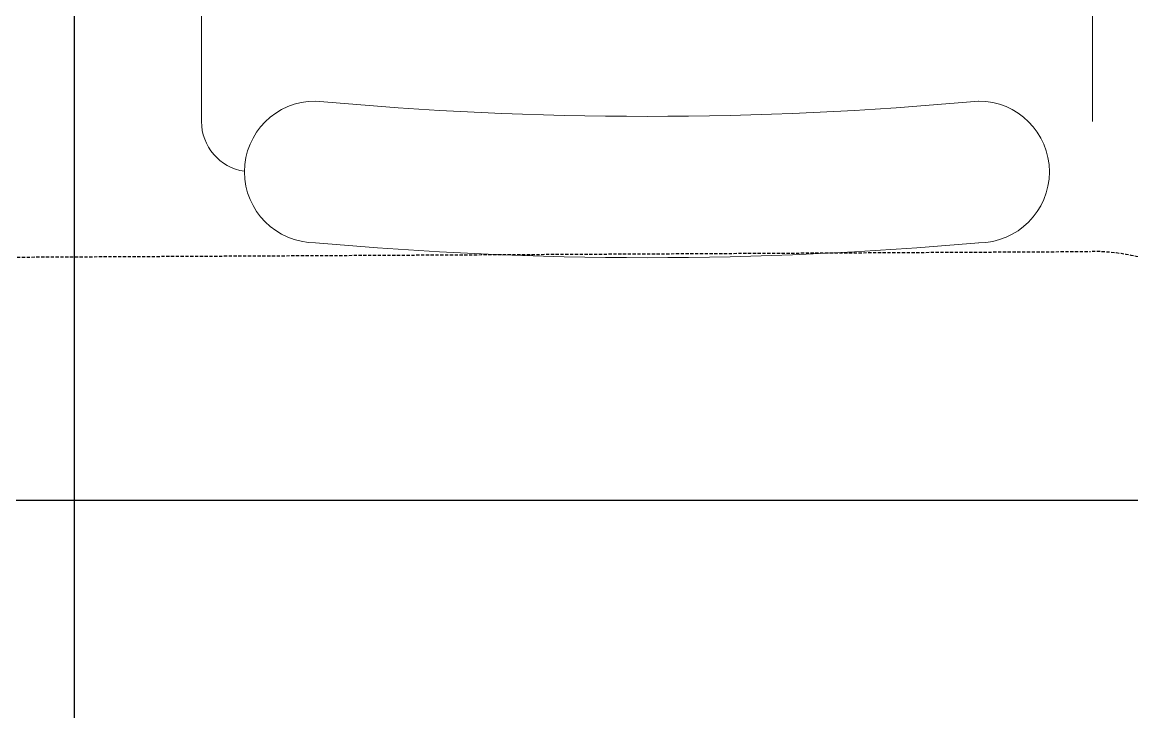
# Model space of a CAD drawing. Extents: x -178977 to 231842, y -29287 to 19916.
# Drawn here: x 31690 to 32239, y 7395 to 7737 of the extents above; entities that cross this region are included whole.
import ezdxf

# ---------------------------------------------------------------- set-up
doc = ezdxf.new("R2010")
doc.units = 0
doc.header["$LTSCALE"] = 0.25
doc.linetypes.add('DASHDOT', pattern=[25.4, 12.7, -6.35, 0, -6.35])
doc.linetypes.add('HIDDEN', pattern=[9.524999999999999, 6.35, -3.175])
doc.layers.add('01-First Floor-FUR$0$FALSE CEILING', color=251, linetype='Continuous')
for name, color, linetype, lineweight in [('01-First Floor-FUR$0$LOADING', 253, 'Continuous', 5), ('E-LITE-CLNG-CNDT', 6, 'DASHDOT', 35), ('E-POWR-FLOR-CNDT', 6, 'HIDDEN', 25)]:
    doc.layers.add(name, color=color, linetype=linetype, lineweight=lineweight)

# ---------------------------------------------------------------- blocks, each defined once
blk = doc.blocks.new('01-First Floor-FUR$0$GF21018-P')
at = {"color": 0}
for p, q in [((-0.2206958158158443, 0.4756307261486727), (-0.2206958158158443, 0.0674977280054634)), ((0.2204937210156821, 0.4756307261486727), (0.2204937210156821, 0.0674977280054634))]:
    blk.add_line(p, q, dxfattribs=at)
for centre, radius, start, end in [((-0.1642902328567111, 0.0424977280054613), 0.0351139560901341, 90.00000000000004, 270), ((-4.0174444003e-06, 1.846735474002139), 1.776735474005004, 264.6945553321505, 275.3052680112835), ((0.1640881380565453, 0.0424977280054613), 0.0351139560901341, 270.0000000000001, 90), ((-0.1956958158158457, 0.0674977280054634), 0.025, 179.9999999999999, 261.4720758531367), ((-3.2405935642e-06, 1.831363171438854), 1.831363171441721, 264.8532206013883, 275.1469821681523)]:
    blk.add_arc(centre, radius, start, end, dxfattribs=at)
blk = doc.blocks.new('01-First Floor-FUR')
at = {"layer": '01-First Floor-FUR$0$FALSE CEILING', "linetype": 'Continuous'}
for p, q in [((31715.56364585631, 5099.99984532628), (31715.56364585631, 8610.00000000013)), ((29315.56364585631, 7499.99984532628), (32567.48297130919, 7499.99984532628))]:
    blk.add_line(p, q, dxfattribs=at)
at = {"layer": '01-First Floor-FUR$0$LOADING', "extrusion": (-2.240207019314477e-05, -7.77426384867622e-06, 0.9999999997188542), "xscale": 1000, "yscale": 1000, "zscale": 1000, "rotation": 359.9985892349692}
blk.add_blockref('01-First Floor-FUR$0$GF21018-P', (31999.09107253563, 7620.17072404631, -0.8213416271509317), dxfattribs=at)

msp = doc.modelspace()

# ---------------------------------------------------------------- linework, layer by layer
at = {"layer": 'E-POWR-FLOR-CNDT'}
msp.add_lwpolyline([(29439.30733253849, 7733.14056018096), (29563.05101923438, 7609.396873461553), (32218.67090019092, 7623.233168528744, -0.4142135623730926), (32319.19055525192, 7523.755538146747), (32319.93790879654, 7380.314904564762), (32447.43823860779, 7260.228453234071)], format="xyb", dxfattribs=at)

# ---------------------------------------------------------------- block references
at = {"layer": 'E-LITE-CLNG-CNDT'}
msp.add_blockref('01-First Floor-FUR', (0, 0), dxfattribs=at)

doc.saveas('drawing.dxf')
